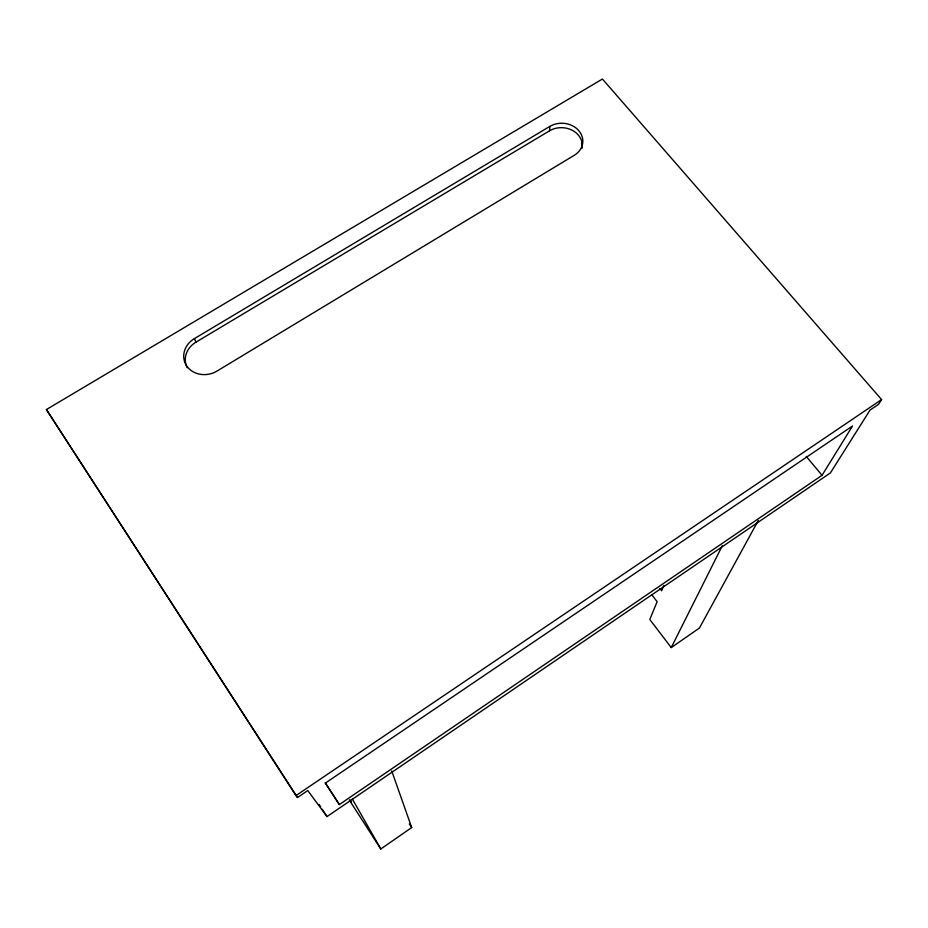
<?xml version="1.0" encoding="UTF-8"?>
<svg xmlns="http://www.w3.org/2000/svg" width="928" height="928" viewBox="0 0 928 928"><rect width="100%" height="100%" fill="white"/><g stroke="black" fill="none" stroke-linecap="round" stroke-linejoin="round"><path stroke-width="1.39" d="M187.247 367.708A22.052 19.465 -16.2 0 1 195.495 342.432L549.538 130.813L549.875 126.394A20.822 17.644 2.7 0 1 578.886 130.755A20.822 17.644 2.7 0 1 574.27 155.301L217.488 370.782A22.168 19.558 -16.1 0 1 187.108 366.514A22.168 19.558 -16.1 0 1 193.998 338.859L549.875 126.394M663.868 585.44L661.664 590.776L659.889 588.491M651.839 594.813L657.14 601.704L649.786 619.498L671.246 647.582L722.413 545.49M758.315 520.446L699.422 628.047L671.246 647.582M822.046 475.298L852.519 426.01L325.484 783L339.335 804.564L822.046 475.298L806.258 456.448M881.6 399.574L878.572 404.306L870.023 410.095L830.398 472.92L327.004 816.582L307.783 790.552L297.517 797.5L295.974 795.586L46.4 409.55L602.423 79.019L881.6 399.574L295.974 795.586M349.357 800.122L380.805 848.981L411.696 827.556L391.744 770.971M46.4 409.55L297.517 797.5M409.329 824.029L411.696 827.556M349.891 800.261L351.48 802.674L350.03 800.18M325.067 782.791L339.335 804.564M319.104 804.437L320.682 806.861M322.271 809.297L327.004 816.582M352.338 799.008L380.805 848.981M194.439 338.65L195.936 342.223M549.538 130.813A20.718 17.574 2.7 0 1 572.472 130.407A20.718 17.574 2.7 0 1 582.088 148.213M581.543 143.225A20.671 17.551 2.7 0 1 582.007 145.487"/></g></svg>
